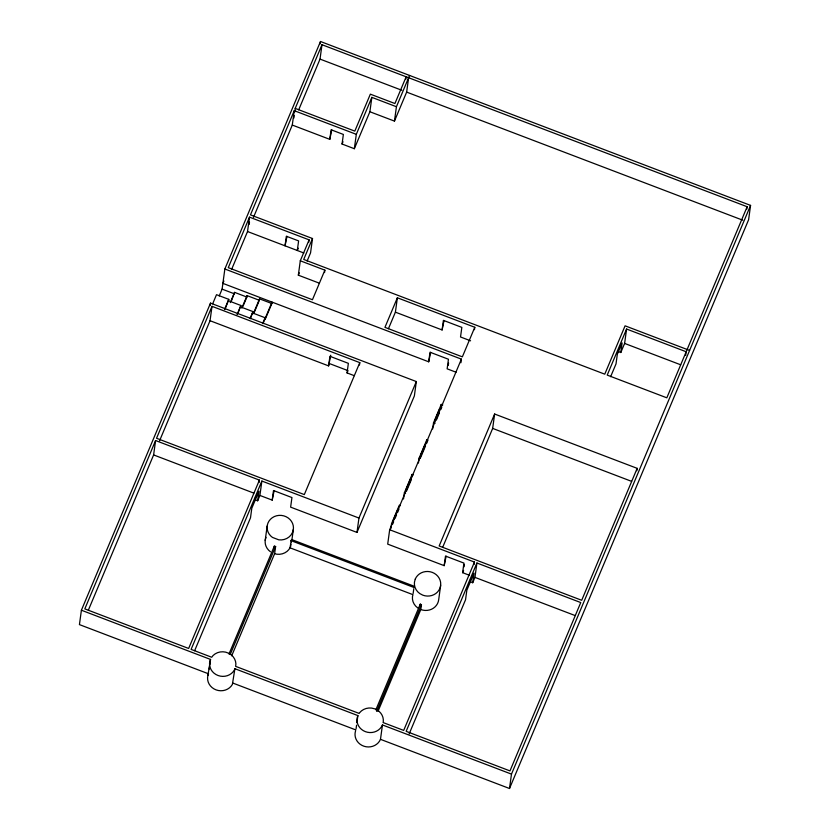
<?xml version="1.0" encoding="UTF-8"?>
<svg xmlns="http://www.w3.org/2000/svg" width="830" height="830" viewBox="0 0 830 830"><rect width="100%" height="100%" fill="white"/><g stroke="black" fill="none" stroke-linecap="round" stroke-linejoin="round"><path stroke-width="1.25" d="M356.983 532.424L358.954 518.045L261.875 481.047L259.904 495.437L272.199 500.117L273.506 490.53L291.942 497.554L290.625 507.14L356.983 532.424L414.367 395.931L416.328 381.551L210.509 303.116L81.402 610.226L79.431 624.606L208.558 673.815L207.894 675.454A13.197 12.284 7.8 0 0 216.122 689.896A13.197 12.284 7.8 0 0 232.379 684.449L234.9 668.721L357.875 715.585A13.197 12.284 7.8 0 0 365.387 731.645A13.197 12.284 7.8 0 0 382.454 724.953L511.477 774.12L509.506 788.5L380.482 739.333A13.197 12.284 7.8 0 1 363.955 746.222A13.197 12.284 7.8 0 1 355.541 730.971M88.364 610.143L153.623 454.933L155.584 440.543L259.417 480.114L259.095 482.51M210.177 305.585L210.509 303.116M159.568 440.772L210.042 320.712L212.013 306.332L359.795 362.637L359.463 365.034M219.234 295.947L222.098 289.131L224.857 268.993L320.494 41.5L750.569 205.394L748.598 219.774L509.506 788.5M225.241 308.77L228.79 299.36L216.506 294.681L212.677 303.78M231.518 300.636L234.579 292.368L246.873 297.057L243.045 306.156M231.736 269.117L247.527 231.529L249.498 217.149L309.102 239.86L308.77 242.256M249.145 224.463L249.477 222.067M237.816 313.75L240.876 305.482L228.592 300.802M246.873 297.057L247.07 295.615L259.354 300.294L254.094 312.806M250.38 318.73L252.974 311.603L240.679 306.924M207.894 675.454L210.53 659.435L81.402 610.226M259.354 300.294L259.551 298.862L271.846 303.541L265.144 319.467M209.222 669.022L209.544 666.625M209.876 664.228L210.53 659.435M264.863 319.166L265.06 317.724L252.776 313.045M292.285 125.06L294.256 110.681L356.309 134.335L354.337 148.715L342.053 144.026L343.371 134.45L331.108 129.77L329.8 139.357L292.285 125.06L253.461 217.419M293.903 117.995L294.235 115.598M294.723 112.008L295.21 108.408L321.988 44.716L747.156 206.732L746.824 209.129M271.846 303.541L272.043 302.099L262.954 323.71M286.983 236.363L285.043 245.825L286.35 236.239L298.613 240.907L297.296 250.494L298.25 248.222M255.536 497.44L255.204 499.836L257.663 500.77L259.904 495.437M320.162 43.897L320.494 41.5M257.663 500.77L258.981 491.184L251.801 508.251L250.494 517.837L194.625 650.72M298.696 109.819L320.027 59.096L321.988 44.716M319.394 283.196L298.333 275.176L300.294 260.786L309.102 239.86M265.195 540.455L267.167 526.075M274.139 490.655L272.199 500.117M294.256 110.681L250.463 214.877L312.516 238.521L310.545 252.901L307.121 261.045M274.014 548.526L274.336 546.13L275.612 546.493L274.626 553.683L231.715 655.762M331.741 129.895L329.8 139.357M324.551 272.551L324.872 270.155L300.294 260.786M274.626 553.683L276.867 554.233A13.197 12.284 7.8 0 0 288.933 549.502L289.95 547.79L291.579 539.521L414.274 586.281L413.963 587.484L290.936 540.6M290.593 546.711L290.915 544.314M291.247 541.917L291.579 539.521M291.901 540.019L293.374 529.229M210.042 320.712L328.618 365.895L329.935 356.309L348.361 363.333L347.054 372.919L354.234 375.658M328.618 365.895L330.724 355.23M369.879 111.749L371.85 97.359L396.429 106.728L394.458 121.107L369.879 111.749L354.337 148.715M405.839 79.182L406.161 76.785L394.924 103.522L370.356 94.153L354.815 131.119L295.21 108.408M394.458 121.107L406.648 92.109L408.619 77.719M388.44 328.721L395.402 312.163L397.373 297.783L474.791 327.279L474.459 329.676M356.07 728.771L356.568 725.171M356.9 722.774L357.875 715.585M224.857 268.993L461.397 359.131L389.675 529.748L387.703 544.127L444.185 565.655L446.125 556.193M390.899 528.544L391.563 523.647L399.313 505.221L400.413 505.646M403.525 498.965L404.366 492.854L412.116 474.428L413.34 474.895M410.134 481.545L410.477 479.076L405.548 490.789M411.773 476.877L412.116 474.428M223.893 280.986L222.886 283.372L428.705 361.807L430.023 352.221L448.449 359.245L447.142 368.831L456.075 372.234M430.646 352.345L428.705 361.807M380.482 739.333L382.454 724.953M418.434 463.016L419.108 458.129L426.859 439.703L427.958 440.128L426.506 443.583M426.516 442.151L426.859 439.703M395.402 312.163L442.1 329.956L443.407 320.37L461.843 327.394L460.526 336.98L470.579 340.808M444.04 320.494L442.1 329.956M432.689 428.934L433.519 422.823L441.27 404.397L442.743 404.957M413.143 593.471L413.797 588.678M440.938 406.845L441.27 404.397M448.262 365.356L448.584 362.959M419.959 606.512L420.291 604.115L421.453 604.738L420.8 609.531L377.961 711.424M460.909 362.731L461.397 359.131M440.657 585.358L438.686 599.737A13.197 12.284 7.8 0 1 420.8 609.531M444.185 565.655L445.502 556.069L463.929 563.093L462.621 572.679L469.199 575.19M464.063 566.807L464.395 564.41M470.579 579.382L470.247 581.778L472.706 582.722L474.947 577.379L476.918 562.999L580.751 602.559L509.973 770.904L406.15 731.344L476.918 562.999M474.138 564.462L474.459 562.066L389.675 529.748M442.691 547.281L492.667 428.405L494.628 414.025L637.17 468.348L636.838 470.745M472.706 582.722L474.023 573.136L466.844 590.192L465.537 599.779L409.169 733.855M618.34 351.588L620.788 352.522L622.106 342.935L617.323 354.306L616.016 363.903L610.631 376.696M620.788 352.522L624.616 343.423L626.588 329.043L686.182 351.754M685.694 355.344L686.016 352.947M234.9 668.721L234.351 670.069A13.197 12.284 7.8 0 1 218.093 675.516A13.197 12.284 7.8 0 1 209.866 661.074M155.584 440.543L84.816 608.888L188.649 648.458L259.417 480.114M212.013 306.332L156.548 438.271L304.32 494.587L359.795 362.637M249.498 217.149L228.271 267.654L312.443 299.734L324.872 270.155M224.484 309.6L228.79 299.36M230.284 302.608L234.579 292.368M237.058 314.58L240.876 305.482M241.81 308.127L247.07 295.615M250.1 318.43L252.974 311.603M253.337 313.647L259.551 298.862M262.674 323.41L265.06 317.724M342.053 144.026L343.008 141.754M312.516 238.521L303.718 259.448L604.769 374.174L625.083 325.827L689.595 350.416M356.309 134.335L371.85 97.359M298.333 275.176L299.308 272.842M396.429 106.728L409.574 75.447M261.875 481.047L191.108 649.392L211.723 657.256L213.071 655.513A13.197 12.284 7.8 0 1 225.687 652.152L228.914 653.335A13.197 12.284 7.8 0 1 235.896 663.896L235.637 666.365L359.162 713.437L359.535 712.804A13.197 12.284 7.8 0 1 371.612 708.073L374.952 708.893A13.197 12.284 7.8 0 1 383.273 721.851L383.087 722.557L403.691 730.41L474.459 562.066M228.966 654.061L274.336 546.13M347.054 372.919L348.009 370.647L329.572 363.623M230.201 654.507L275.612 546.493M397.373 297.783L384.944 327.352L462.352 356.858L474.791 327.279M358.954 518.045L416.328 381.551M434.702 420.758L439.63 409.045M392.746 521.582L397.674 509.869M420.779 454.892L425.219 444.341M393.638 521.769L392.673 524.072L391.563 523.647M395.09 518.314L396.543 514.859M397.508 512.556L398.96 509.101M406.565 491.018L411.41 479.501M420.696 457.403L425.541 445.886M436.445 419.928L439.35 413.018M440.803 409.564L441.778 407.26M494.628 414.025L439.163 545.974L581.706 600.287L637.17 468.348M375.845 709.847L420.291 604.115M376.623 711.372L421.453 604.738M462.621 572.679L463.576 570.407M626.588 329.043L607.218 375.108L666.822 397.819L747.156 206.732M511.477 774.12L750.569 205.394M320.027 59.096L401.793 90.252M406.648 92.109L742.767 220.189M624.616 343.423L680.642 364.775M247.527 231.529L303.853 252.994M222.098 289.131L234.382 293.81M492.667 428.405L631.578 481.348M433.519 422.823L434.993 423.383M419.108 458.129L420.219 458.554M404.366 492.854L405.6 493.321M153.623 454.933L253.824 493.113M474.947 577.379L575.159 615.57M289.95 547.79L412.977 594.674L412.469 596.573A13.197 12.284 7.8 0 0 417.781 607.934M232.929 683.1L355.914 729.964M270.507 551.805A13.197 12.284 7.8 0 1 266.015 537.352M415.259 579.091L414.44 582.193A13.197 12.284 7.8 0 0 419.752 593.554L422.771 595.152A13.197 12.284 7.8 0 0 439.838 588.46A13.197 12.284 7.8 0 0 432.326 572.399A13.197 12.284 7.8 0 0 415.259 579.091M292.565 532.331L290.905 535.122A13.197 12.284 7.8 0 1 278.839 539.853L272.468 537.425A13.197 12.284 7.8 0 1 269.003 521.064A13.197 12.284 7.8 0 1 286.111 516.727A13.197 12.284 7.8 0 1 292.565 532.331"/></g></svg>
